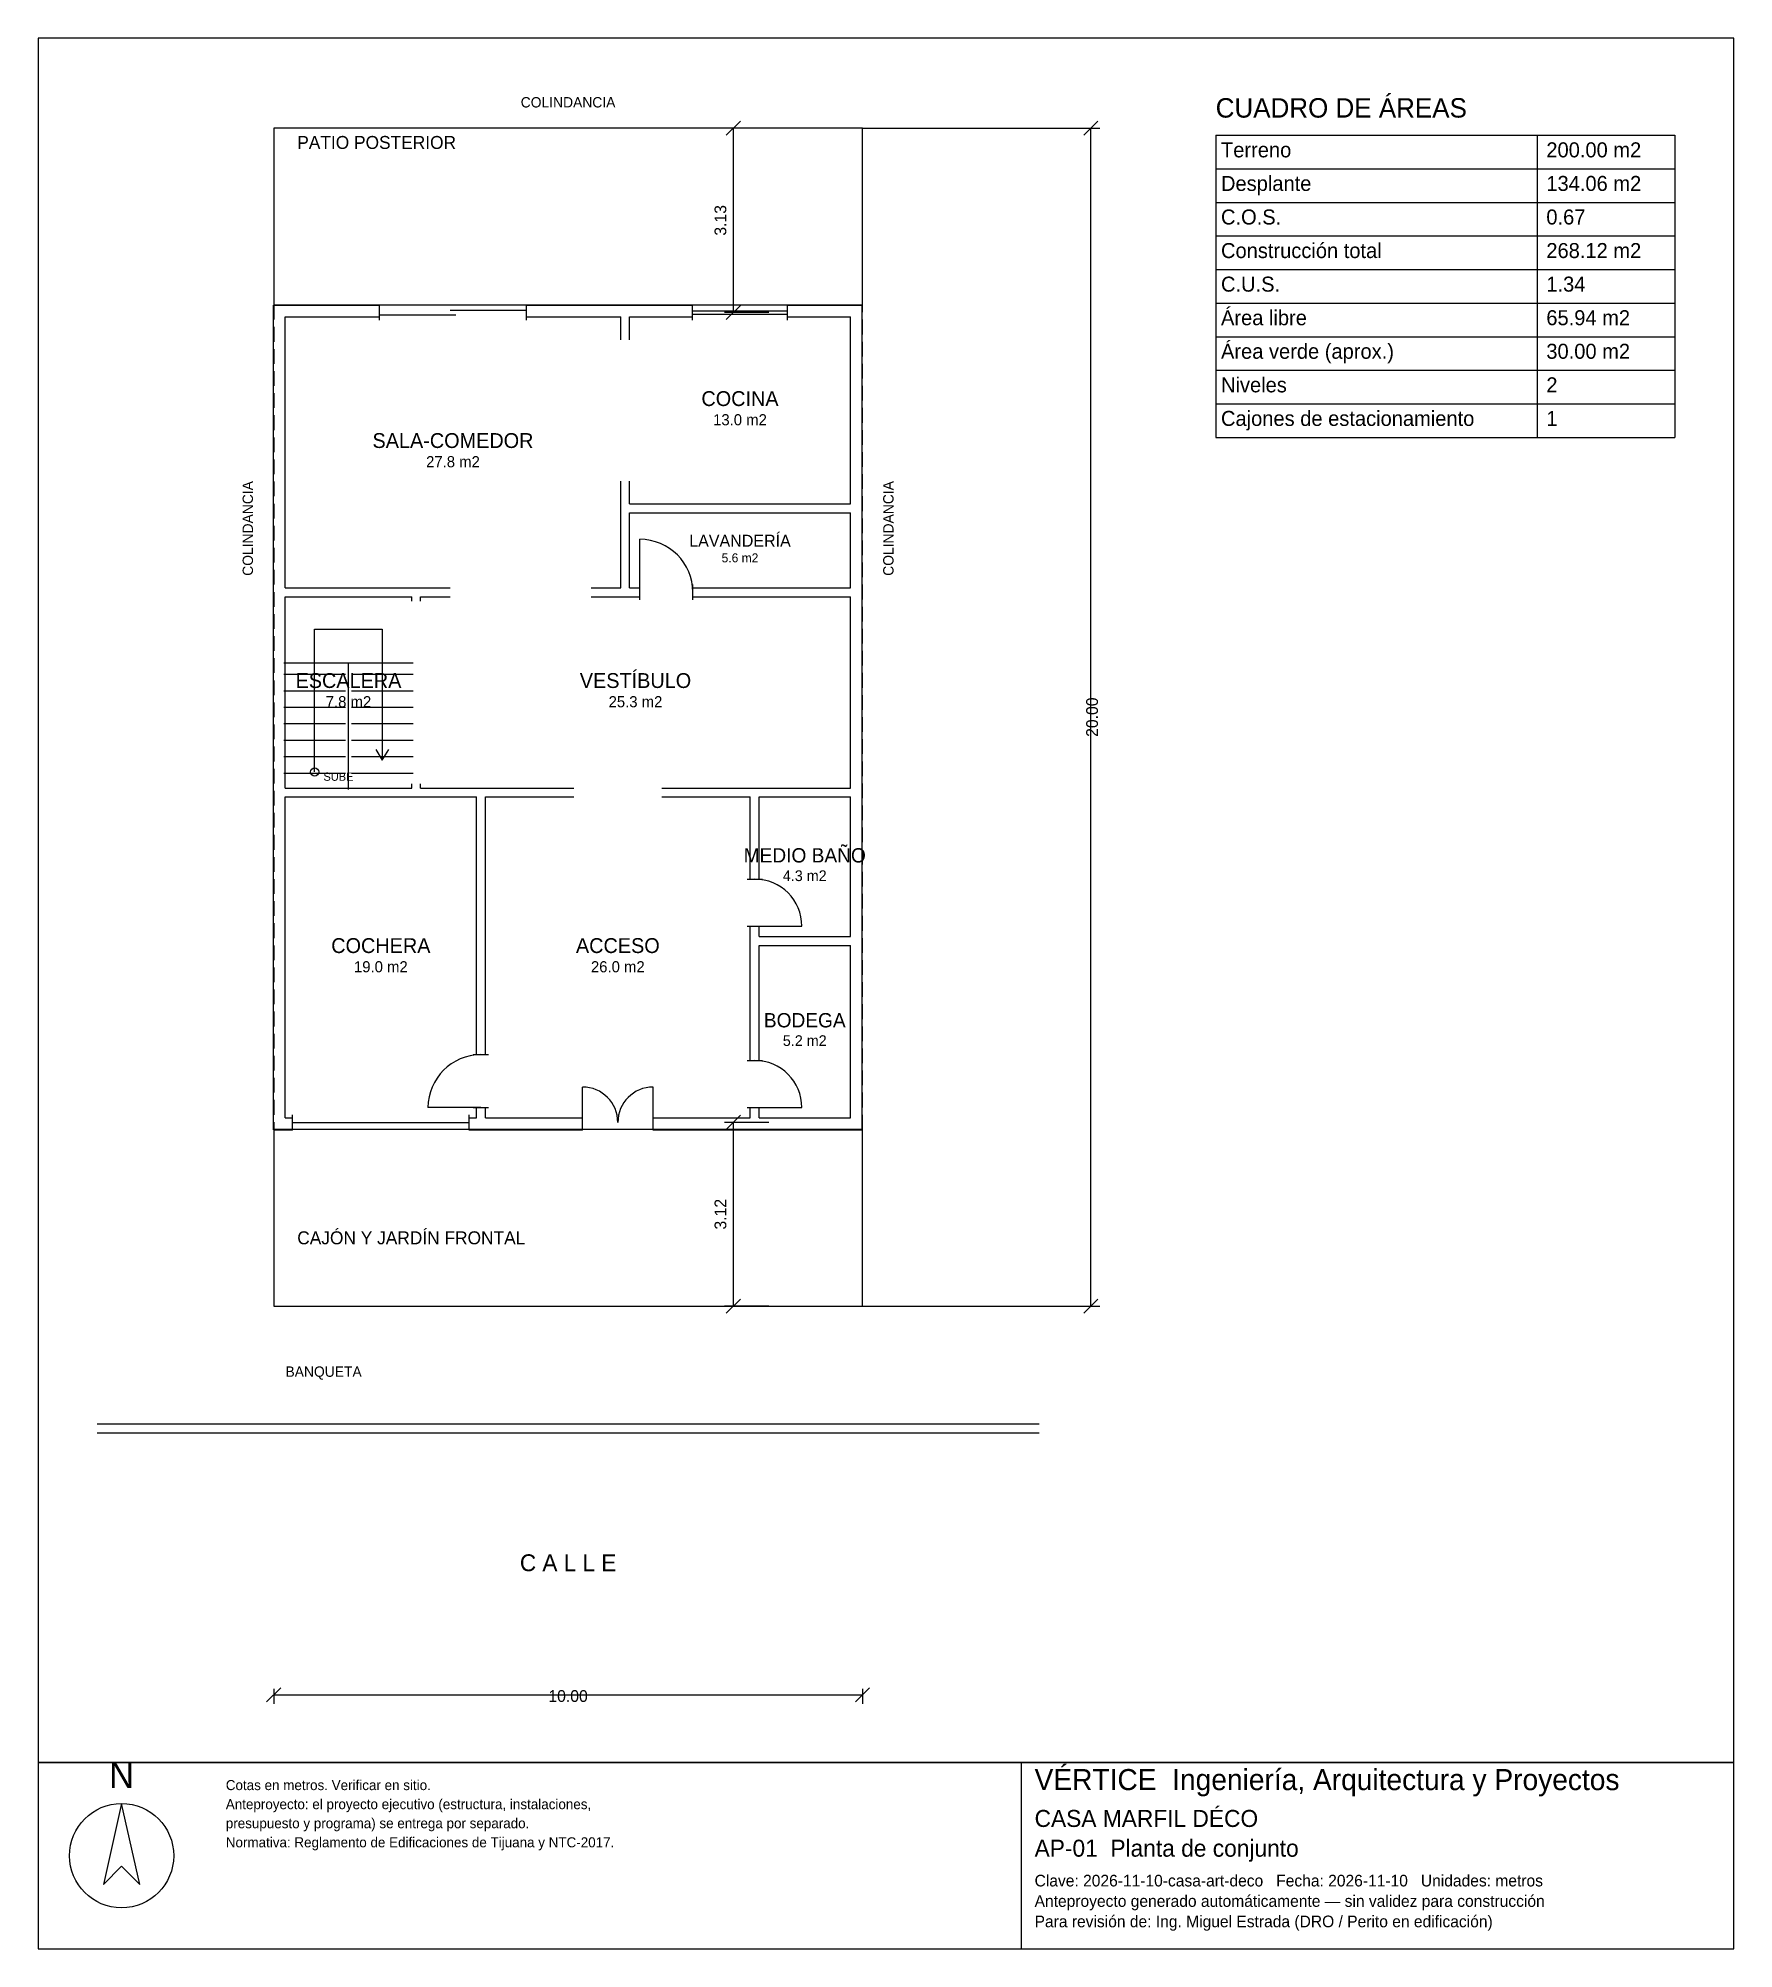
# Model space of a CAD drawing. Header units: metres. Extents: x -4 to 24.8, y -10.9 to 21.5.
import ezdxf
from ezdxf.enums import TextEntityAlignment as Align

# ---------------------------------------------------------------- set-up
doc = ezdxf.new("R2010")
doc.units = ezdxf.units.M
doc.header["$LTSCALE"] = 0.5
doc.linetypes.add('DASHED', pattern=[0.75, 0.5, -0.25])
for name, color, linetype in [('A-AREA', 252, 'CONTINUOUS'), ('A-ESCALERA', 6, 'CONTINUOUS'), ('A-EXTERIOR', 82, 'CONTINUOUS'), ('A-LIMITE', 1, 'DASHED'), ('A-MUROS', 7, 'CONTINUOUS'), ('A-PUERTAS', 2, 'CONTINUOUS'), ('A-TEXTO', 3, 'CONTINUOUS'), ('A-VANOS', 4, 'CONTINUOUS'), ('COTAS', 8, 'CONTINUOUS'), ('LAMINA', 9, 'CONTINUOUS')]:
    doc.layers.add(name, color=color, linetype=linetype)
doc.styles.get("Standard").update_dxf_attribs({"font": 'txt', "width": 0.9})

msp = doc.modelspace()

# ---------------------------------------------------------------- linework, layer by layer
at = {"layer": 'A-ESCALERA'}
for p, q in [((0.17, 10.92), (2.37, 10.92)), ((0.17, 10.73), (1.22, 10.73)), ((1.27, 8.77), (1.27, 10.92)), ((1.32, 10.73), (2.37, 10.73)), ((0.17, 10.45), (1.22, 10.45)), ((1.32, 10.45), (2.37, 10.45)), ((0.17, 10.17), (1.22, 10.17)), ((1.32, 10.17), (2.37, 10.17)), ((0.17, 9.89), (1.22, 9.89)), ((1.32, 9.89), (2.37, 9.89)), ((0.17, 9.61), (1.22, 9.61)), ((1.32, 9.61), (2.37, 9.61)), ((0.17, 9.33), (1.22, 9.33)), ((1.32, 9.33), (2.37, 9.33)), ((0.17, 9.05), (1.22, 9.05)), ((1.32, 9.05), (2.37, 9.05))]:
    msp.add_line(p, q, dxfattribs=at)
for points in [[(0.695, 9.07), (0.695, 11.495), (1.845, 11.495), (1.845, 9.27)], [(1.737, 9.45), (1.845, 9.27), (1.953, 9.45)]]:
    msp.add_lwpolyline(points, dxfattribs=at)
msp.add_circle((0.695, 9.07), 0.07, dxfattribs=at)
at = {"layer": 'A-EXTERIOR'}
for p, q in [((-3, -2), (13, -2)), ((-3, -2.15), (13, -2.15))]:
    msp.add_line(p, q, dxfattribs=at)
for points in [[(0, 17), (10, 17), (10, 20), (0, 20)], [(0, 0), (10, 0), (10, 3), (0, 3)]]:
    msp.add_lwpolyline(points, close=True, dxfattribs=at)
at = {"layer": 'A-LIMITE'}
msp.add_lwpolyline([(0, 0), (10, 0), (10, 20), (0, 20)], close=True, dxfattribs=at)
at = {"layer": 'A-MUROS'}
for p, q in [((-0.005, 16.995), (1.795, 16.995)), ((-0.005, 2.995), (-0.005, 16.995)), ((1.795, 16.74), (1.795, 17)), ((4.295, 16.74), (4.295, 17)), ((4.295, 16.995), (7.112, 16.995)), ((7.112, 16.74), (7.112, 17)), ((8.728, 16.74), (8.728, 17)), ((8.728, 16.995), (9.995, 16.995)), ((9.995, 2.995), (9.995, 16.995)), ((0.195, 16.795), (1.795, 16.795)), ((0.195, 12.195), (0.195, 16.795)), ((4.295, 16.795), (5.895, 16.795)), ((5.895, 16.407), (5.895, 16.795)), ((6.045, 16.795), (7.112, 16.795)), ((6.045, 16.407), (6.045, 16.795)), ((8.728, 16.795), (9.795, 16.795)), ((9.795, 13.62), (9.795, 16.795)), ((5.895, 12.195), (5.895, 14.008)), ((6.045, 13.62), (6.045, 14.008)), ((6.045, 13.62), (9.795, 13.62)), ((6.045, 13.47), (9.795, 13.47)), ((6.045, 12.195), (6.045, 13.47)), ((9.795, 12.195), (9.795, 13.47)), ((0.195, 12.195), (2.995, 12.195)), ((0.195, 12.045), (2.345, 12.045)), ((0.195, 8.795), (0.195, 12.045)), ((2.345, 11.97), (2.345, 12.045)), ((2.495, 12.045), (2.995, 12.045)), ((2.495, 11.97), (2.495, 12.045)), ((5.395, 12.195), (5.895, 12.195)), ((5.395, 12.045), (6.22, 12.045)), ((6.045, 12.195), (6.22, 12.195)), ((6.22, 11.99), (6.22, 12.25)), ((7.12, 11.99), (7.12, 12.25)), ((7.12, 12.195), (9.795, 12.195)), ((7.12, 12.045), (9.795, 12.045)), ((9.795, 8.795), (9.795, 12.045)), ((0.195, 8.795), (2.345, 8.795)), ((2.345, 8.795), (2.345, 8.87)), ((2.495, 8.795), (2.495, 8.87)), ((2.495, 8.795), (5.095, 8.795)), ((6.595, 8.795), (9.795, 8.795)), ((0.195, 8.645), (3.445, 8.645)), ((0.195, 3.195), (0.195, 8.645)), ((3.445, 4.27), (3.445, 8.645)), ((3.595, 8.645), (5.095, 8.645)), ((3.595, 4.27), (3.595, 8.645)), ((6.595, 8.645), (8.095, 8.645)), ((8.095, 7.25), (8.095, 8.645)), ((8.245, 8.645), (9.795, 8.645)), ((8.245, 7.25), (8.245, 8.645)), ((9.795, 6.275), (9.795, 8.645)), ((8.04, 7.25), (8.3, 7.25)), ((8.04, 6.45), (8.3, 6.45)), ((8.095, 4.17), (8.095, 6.45)), ((8.245, 6.275), (8.245, 6.45)), ((8.245, 6.275), (9.795, 6.275)), ((8.245, 6.125), (9.795, 6.125)), ((8.245, 4.17), (8.245, 6.125)), ((9.795, 3.195), (9.795, 6.125)), ((3.39, 4.27), (3.65, 4.27)), ((8.04, 4.17), (8.3, 4.17)), ((0.32, 2.99), (0.32, 3.25)), ((3.32, 2.99), (3.32, 3.25)), ((3.39, 3.37), (3.65, 3.37)), ((3.445, 3.195), (3.445, 3.37)), ((3.595, 3.195), (3.595, 3.37)), ((5.245, 2.99), (5.245, 3.25)), ((6.445, 2.99), (6.445, 3.25)), ((8.04, 3.37), (8.3, 3.37)), ((8.095, 3.195), (8.095, 3.37)), ((8.245, 3.195), (8.245, 3.37)), ((-0.005, 2.995), (0.32, 2.995)), ((0.195, 3.195), (0.32, 3.195)), ((3.32, 3.195), (3.445, 3.195)), ((3.32, 2.995), (5.245, 2.995)), ((3.595, 3.195), (5.245, 3.195)), ((6.445, 3.195), (8.095, 3.195)), ((6.445, 2.995), (9.995, 2.995)), ((8.245, 3.195), (9.795, 3.195))]:
    msp.add_line(p, q, dxfattribs=at)
at = {"layer": 'A-PUERTAS'}
for p, q in [((6.22, 12.12), (6.22, 13.02)), ((8.17, 6.45), (8.97, 6.45)), ((5.245, 3.12), (5.245, 3.72)), ((6.445, 3.12), (6.445, 3.72)), ((3.52, 3.37), (2.62, 3.37)), ((8.17, 3.37), (8.97, 3.37))]:
    msp.add_line(p, q, dxfattribs=at)
for centre, radius, start, end in [((6.22, 12.12), 0.9, 0, 90), ((8.17, 6.45), 0.8, 0, 90), ((3.52, 3.37), 0.9, 90, 180), ((8.17, 3.37), 0.8, 0, 90), ((5.245, 3.12), 0.6, 0, 90), ((6.445, 3.12), 0.6, 90, 180)]:
    msp.add_arc(centre, radius, start, end, dxfattribs=at)
at = {"layer": 'A-VANOS'}
for p, q in [((2.995, 16.91), (4.295, 16.91)), ((7.112, 16.9), (8.728, 16.9)), ((1.795, 16.83), (3.095, 16.83)), ((7.112, 16.84), (8.728, 16.84)), ((0.32, 3.12), (3.32, 3.12))]:
    msp.add_line(p, q, dxfattribs=at)
at = {"layer": 'COTAS'}
for p, q in [((7.6875, 19.88), (7.9275, 20.12)), ((13.76, 19.88), (14, 20.12)), ((8.4075, 20), (7.6575, 20)), ((7.8075, 16.87), (7.8075, 20)), ((10, 20), (14.03, 20)), ((13.88, 0), (13.88, 20)), ((16, 19.88), (23.8, 19.88)), ((16, 19.88), (16, 14.75)), ((21.46, 19.88), (21.46, 14.75)), ((23.8, 19.88), (23.8, 14.75)), ((16, 19.31), (23.8, 19.31)), ((16, 18.74), (23.8, 18.74)), ((16, 18.17), (23.8, 18.17)), ((16, 17.6), (23.8, 17.6)), ((8.4075, 16.87), (7.6575, 16.87)), ((7.6875, 16.75), (7.9275, 16.99)), ((16, 17.03), (23.8, 17.03)), ((16, 16.46), (23.8, 16.46)), ((16, 15.89), (23.8, 15.89)), ((16, 15.32), (23.8, 15.32)), ((16, 14.75), (23.8, 14.75)), ((8.4075, 3.12), (7.6575, 3.12)), ((7.6875, 3), (7.9275, 3.24)), ((7.8075, 0), (7.8075, 3.12)), ((8.4075, 0), (7.6575, 0)), ((7.6875, -0.12), (7.9275, 0.12)), ((10, 0), (14.03, 0)), ((13.76, -0.12), (14, 0.12)), ((-0.12, -6.72), (0.12, -6.48)), ((9.88, -6.72), (10.12, -6.48)), ((0, -6.5), (0, -6.75)), ((0, -6.6), (10, -6.6)), ((10, -6.5), (10, -6.75))]:
    msp.add_line(p, q, dxfattribs=at)
at = {"layer": 'LAMINA'}
msp.add_line((12.704, -10.9115), (12.704, -7.75), dxfattribs=at)
for points in [[(-4, -7.75), (24.8, -7.75), (24.8, 21.528), (-4, 21.528)], [(-4, -10.9115), (24.8, -10.9115), (24.8, -7.75), (-4, -7.75)], [(-2.5837, -8.4455), (-2.8935, -9.8176), (-2.5837, -9.5078), (-2.2738, -9.8176)]]:
    msp.add_lwpolyline(points, close=True, dxfattribs=at)
msp.add_circle((-2.5837, -9.3307), 0.8852, dxfattribs=at)

# ---------------------------------------------------------------- texts
at = {"layer": 'A-AREA'}
for s, height, p in [('13.0 m2', 0.189, (7.92, 14.9555)), ('27.8 m2', 0.189, (3.045, 14.243)), ('5.6 m2', 0.1527, (7.92, 12.6289)), ('7.8 m2', 0.189, (1.27, 10.168)), ('25.3 m2', 0.189, (6.145, 10.168)), ('4.3 m2', 0.1821, (9.02, 7.2171)), ('19.0 m2', 0.189, (1.82, 5.668)), ('26.0 m2', 0.189, (5.845, 5.668)), ('5.2 m2', 0.1821, (9.02, 4.4171))]:
    msp.add_text(s, height=height, dxfattribs=at).set_placement(p, align=Align.CENTER)
at = {"layer": 'A-ESCALERA'}
msp.add_text('SUBE', height=0.14, dxfattribs=at).set_placement((0.845, 8.92))
at = {"layer": 'A-TEXTO'}
for s, height, p in [('COLINDANCIA', 0.176, (5, 20.352)), ('COCINA', 0.252, (7.92, 15.2831)), ('SALA-COMEDOR', 0.252, (3.045, 14.5706)), ('LAVANDERÍA', 0.2036, (7.92, 12.8936)), ('ESCALERA', 0.252, (1.27, 10.4956)), ('VESTÍBULO', 0.252, (6.145, 10.4956)), ('MEDIO BAÑO', 0.2429, (9.02, 7.5329)), ('COCHERA', 0.252, (1.82, 5.9956)), ('ACCESO', 0.252, (5.845, 5.9956)), ('BODEGA', 0.2429, (9.02, 4.7329)), ('C A L L E', 0.286, (5, -4.5))]:
    msp.add_text(s, height=height, dxfattribs=at).set_placement(p, align=Align.CENTER)
for s, height, p in [('CUADRO DE ÁREAS', 0.33, (16, 20.18)), ('PATIO POSTERIOR', 0.22, (0.4, 19.648)), ('Terreno', 0.255, (16.09, 19.505)), ('200.00 m2', 0.255, (21.616, 19.505)), ('Desplante', 0.255, (16.09, 18.935)), ('134.06 m2', 0.255, (21.616, 18.935)), ('C.O.S.', 0.255, (16.09, 18.365)), ('0.67', 0.255, (21.616, 18.365)), ('Construcción total', 0.255, (16.09, 17.795)), ('268.12 m2', 0.255, (21.616, 17.795)), ('C.U.S.', 0.255, (16.09, 17.225)), ('1.34', 0.255, (21.616, 17.225)), ('Área libre', 0.255, (16.09, 16.655)), ('65.94 m2', 0.255, (21.616, 16.655)), ('Área verde (aprox.)', 0.255, (16.09, 16.085)), ('30.00 m2', 0.255, (21.616, 16.085)), ('Niveles', 0.255, (16.09, 15.515)), ('2', 0.255, (21.616, 15.515)), ('Cajones de estacionamiento', 0.255, (16.09, 14.945)), ('1', 0.255, (21.616, 14.945)), ('CAJÓN Y JARDÍN FRONTAL', 0.22, (0.4, 1.05)), ('BANQUETA', 0.176, (0.2, -1.2))]:
    msp.add_text(s, height=height, dxfattribs=at).set_placement(p)
for p in [(-0.352, 12.4), (10.528, 12.4)]:
    msp.add_text('COLINDANCIA', height=0.176, rotation=90, dxfattribs=at).set_placement(p)
at = {"layer": 'COTAS'}
for s, p in [('3.13', (7.6875, 18.435)), ('20.00', (14, 10)), ('3.12', (7.6875, 1.56))]:
    msp.add_text(s, height=0.2, rotation=90, dxfattribs=at).set_placement(p, align=Align.CENTER)
msp.add_text('10.00', height=0.2, dxfattribs=at).set_placement((5, -6.72), align=Align.CENTER)
at = {"layer": 'LAMINA'}
msp.add_text('N', height=0.4426, dxfattribs=at).set_placement((-2.5837, -8.18), align=Align.CENTER)
for s, height, p in [('VÉRTICE  Ingeniería, Arquitectura y Proyectos', 0.3574, (12.9239, -8.2173)), ('Cotas en metros. Verificar en sitio.', 0.1704, (-0.8133, -8.2173)), ('Anteproyecto: el proyecto ejecutivo (estructura, instalaciones,', 0.1704, (-0.8133, -8.5412)), ('presupuesto y programa) se entrega por separado.', 0.1704, (-0.8133, -8.865)), ('CASA MARFIL DÉCO', 0.2887, (12.9239, -8.8428)), ('Normativa: Reglamento de Edificaciones de Tijuana y NTC-2017.', 0.1704, (-0.8133, -9.1889)), ('AP-01  Planta de conjunto', 0.2887, (12.9239, -9.3479)), ('Clave: 2026-11-10-casa-art-deco   Fecha: 2026-11-10   Unidades: metros', 0.1979, (12.9239, -9.8531)), ('Anteproyecto generado automáticamente — sin validez para construcción', 0.1979, (12.9239, -10.1994)), ('Para revisión de: Ing. Miguel Estrada (DRO / Perito en edificación)', 0.1979, (12.9239, -10.5458))]:
    msp.add_text(s, height=height, dxfattribs=at).set_placement(p)

doc.saveas('drawing.dxf')
